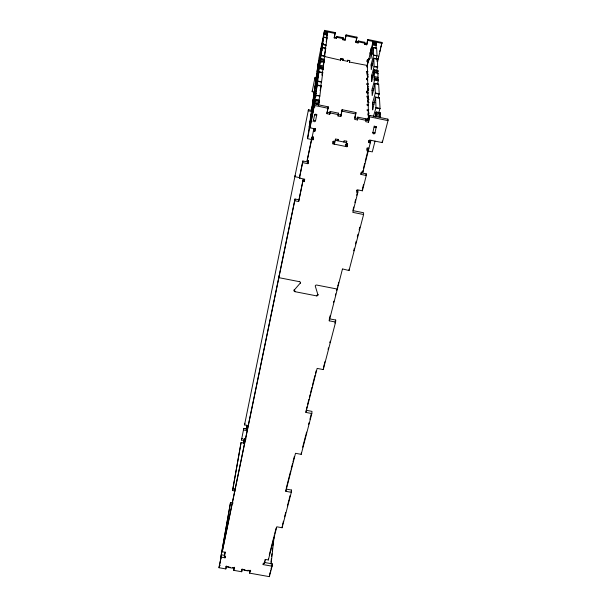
<?xml version="1.0" encoding="UTF-8"?>
<svg xmlns="http://www.w3.org/2000/svg" width="607" height="607" viewBox="0 0 607 607"><rect width="100%" height="100%" fill="white"/><g stroke="black" fill="none" stroke-linecap="round" stroke-linejoin="round"><path stroke-width="0.91" d="M342.409 268.886L349.017 270.54L363.593 214.521L352.804 212.359L357.819 192.434L357.827 190.727L356.521 190.461M327.37 110.876L326.938 113.691L329.715 114.26L330.14 111.445L338.433 113.152L338.038 115.967L340.808 116.544L342.105 109.692L355.937 112.545L354.647 119.389L357.417 119.958L357.743 117.136L366.013 118.835L365.71 121.666L368.472 122.235L369.754 115.391L387.903 119.131L388.017 120.626L382.296 142.615L369.58 140.012L368.927 142.615L370.285 142.895L370.247 141.332L368.889 141.052L369.01 140.566M358.084 42.968L358.092 42.05L355.937 41.595L355.922 42.513L358.084 42.968L358.342 40.95L364.822 42.308L364.587 44.334L366.749 44.789L367.759 39.455L381.985 42.452L377.637 61.588L377.008 61.459M357.417 119.958L357.743 117.136M372.683 109.784L372.478 103.425L375.346 93L374.914 83.334L378.654 84.107L379.208 93.797L375.346 93M355.922 42.513L356.931 37.171L346.089 34.887L345.072 40.229L342.902 39.774L343.198 37.763L336.703 36.39L336.392 38.4L334.214 37.945L335.239 32.603L324.548 30.35L318.994 57.748L307.544 138.684L313 139.792L313.546 137.197L312.18 136.916M375.111 116.961L376.203 111.961L380.286 112.803L379.838 116.794M373.775 58.181L374.147 66.36L377.691 67.104L377.228 58.902L373.775 58.181L371.264 69.623L371.105 64.638L373.639 55.032L373.29 47.445L376.621 48.143L377.046 55.745L373.639 55.032M373.29 47.46L370.854 58.545L370.718 53.917L373.108 43.825L376.416 44.546L376.454 45.206L373.161 44.516M377.85 79.821L378.047 73.401L374.398 72.628L373.798 74.016L374.299 69.767L377.888 70.518L377.933 71.33L374.337 70.579M349.017 270.54L349.048 269.273M318.895 103.82L314.73 102.947L314.343 104.533L315.223 99.366L319.335 100.216C318.842 104.571 318.182 105.724 318.766 104.882M333.334 141.181L332.97 143.867L347.007 146.735L347.439 143.555M371.196 48.112L371.294 49.129L373.024 41.466L372.584 45.29M264.546 562.484L272.353 563.873L272.095 566.194L263.15 564.601L263.468 563.326L264.424 563.501L265.449 559.449L268.34 559.965L276.792 526.793L282.096 527.749L291.314 492.323L285.829 491.321L295.51 453.292L301.193 454.347L311.816 413.534L305.92 412.434L317.135 368.403L323.25 369.564L335.618 322.051L335.709 320.041L329.373 318.812L329.7 317.522M337.431 287.141L337.34 289.084L316.748 285.062A1.252 1.07 4.6 0 0 315.253 286.041L317.969 294.903A1.244 1.055 4.5 0 1 316.482 295.867L295.01 291.686A1.244 1.062 7.1 0 1 294.076 290.252L294.137 289.767M342.993 58.553L342.758 60.321L347.401 61.292L347.439 60.328M371.643 81.596L371.522 76.179L374.147 66.36M340.808 116.544L342.105 109.692M345.072 40.229L346.089 34.887M335.618 322.051L329.26 320.822L329.29 320.192M329.298 320.064L329.373 318.812M375.65 116.832L376.203 111.961M377.933 71.33L377.508 73.728M338.023 139.261L337.932 140.816L338.228 139.519L335.504 138.957L334.32 144.14L334.465 142.061L332.659 141.697M323.25 369.564L324.123 364.61M338.038 115.967L338.433 113.152M342.902 39.774L343.198 37.763M327.059 35.707L327.704 31.921L326.816 36.253M323.265 68.03L322.894 69.57L324.001 62.104L320.359 61.345L319.995 62.832L320.739 58.576L324.343 59.327L324.244 60.116L320.633 59.334M323.273 68.045L321.953 74.502M311.816 413.534L311.975 411.371L306.103 410.264M317.969 294.903L318.007 294.41M316.482 295.867L316.528 295.252M305.92 412.434L306.042 410.985M301.193 454.347L301.322 452.868M317.856 72.225L321.149 55.457M329.715 114.26L330.14 111.445M336.392 38.4L336.703 36.39M326.938 113.691L328.243 106.832L314.593 104.017L310.344 126.339M334.214 37.945L335.239 32.603M291.314 492.323L291.527 490.061L286.056 489.06M282.096 527.749L282.255 526.223M285.829 491.321L285.98 489.811M324.032 34.174C333.091 35.206 321.543 34.258 324.1 33.575M323.986 62.126L323.842 62.756M271.063 564.04L274.303 535.025M250.069 570.208L249.598 573.145L269.371 576.65L269.637 574.328M271.003 562.15L271.42 558.402M271.632 556.528L271.944 553.721M272.262 550.913L272.573 548.098M272.892 545.291L273.211 542.483M273.416 540.609L273.734 537.794M268.34 559.965L268.514 558.417M294.076 290.252L300.518 282.794M300.48 283.158A1.252 1.07 6.7 0 0 299.539 281.701L299.585 281.337M264.424 563.501L264.644 561.172M263.15 564.601L263.339 563.061M317.173 84.934L315.799 95.109L319.859 95.952L321.111 85.746L317.173 84.934L314.798 96.908M317.704 81.027L321.573 81.884L322.734 72.468L318.963 71.687L317.689 81.103M321.111 55.616L324.677 56.36L325.716 48.105L322.249 47.376L321.156 55.389M322.658 44.334L326.088 45.093L326.991 37.702L323.652 37.004L322.643 44.417M313.364 131.249L314.737 131.529L315.268 128.373M316.824 114.42L315.534 120.892A1.055 1.017 8.9 0 1 314.289 121.681A1.055 1.017 8.9 0 1 313.462 120.467L313.538 119.913M295.01 291.686L295.085 291.079M323.174 68.872C317.833 69.244 318.417 65.344 323.273 68.067M320.359 61.383L319.191 68.781L319.525 67.385M313 139.792L313.462 136.954M315.579 120.52L313.462 120.467L314.692 114.457M311.634 139.519L311.869 137.69M308.181 162.084L302.84 160.999L302.605 162.615L307.961 163.7L308.531 160.415M323.531 65.958L319.843 65.161M319.206 101.24L315.094 100.352M307.544 138.684L314.73 103.015M327.628 32.543L324.335 31.913L324.548 30.35M303.098 179.702L302.87 181.372L304.19 181.637L304.418 179.968L303.098 179.702L298.644 201.524L294.729 200.742L294.994 199.02L298.887 199.802M307.961 163.7L308.493 161.189L307.15 160.916L307.37 159.307L311.831 137.971L313.644 138.343M312.742 113.001L312.81 112.515M313.295 110.322L313.364 109.837M311.05 121.21L311.118 120.717M311.596 118.562L311.664 118.069M315.761 95.276L312.066 114.184L315.223 99.396M314.79 96.361L314.593 97.765L314.79 96.361L316.088 96.627M314.707 96.741L314.107 99.373L317.658 81.255M317.901 83.03L316.657 82.772L316.482 84.1L316.611 83.538M324.009 34.296L320.944 49.956L321.589 47.445M310.511 120.011L310.64 119.063L310.139 122.075M311.315 114.26L311.444 113.342L310.42 118.342M312.62 105.019L311.391 111.407L308.288 110.77L308.455 109.685L311.55 110.322L312.279 106.749M312.719 104.298L312.84 103.433L312.362 106.248M313.242 100.58L313.356 99.73M314.418 92.173L314.532 91.369L313.44 96.938M314.631 90.701L314.737 89.904L314.388 91.892M315.223 86.498L314.866 88.455M315.314 85.853L315.42 85.079L314.456 89.76M316.308 78.773L315.261 84.138M316.391 78.159L316.497 77.423L316.072 79.927M316.937 74.266L316.604 76.133M317.021 73.667L317.127 72.954L316.194 77.499M317.947 67.111L318.038 66.421M318.622 62.263L318.303 64.039M318.705 61.709L318.796 61.049L317.901 65.45M310.071 125.77L309.79 127.781L315.291 128.904L314.737 131.529M310.549 123.638L310.617 123.138M310.002 123.039L311.194 114.594M312.241 107.12L313.326 99.404M314.168 93.364L315.17 86.247M315.966 80.678L316.892 74.092M318.569 62.149L317.719 68.234L319.396 68.583M316.535 77.984L314.95 77.658L314.805 78.667L316.391 78.993M234.287 567.242L233.748 570.337L241.677 571.741L242.094 569.116M304.19 181.637L304.706 179.186L299.403 178.117L302.84 160.999M314.676 92.196L312.165 91.68L312.317 90.64M324.244 60.154L323.827 62.339M279.159 275.753L278.856 277.657L299.539 281.701M295.108 175.453L294.911 176.69L300.108 177.737M324.335 31.913L323.781 35.001L324.009 34.273M224.931 555.428L221.57 554.828L218.983 567.72L225.812 568.926L226.335 565.99M246.093 439.036L244.242 438.686L243.324 443.641L243.695 441.843L244.5 441.995L244.31 443.095L241.085 442.495L232.572 490.562L235.152 491.033M218.983 567.72L221.168 557.127L225.022 557.818L225.28 556.285M247.019 428.967L243.794 428.367L243.506 429.991L246.738 430.591L247.049 428.815M225.022 557.818L225.288 556.536L224.324 556.361L225.144 552.021M246.738 430.591L246.988 429.377L246.184 429.225L246.958 425.188M244.34 440.568L241.465 440.037L241.753 438.406L242.474 438.542M230.516 502.528L220.424 559.502L230.516 502.528L233.156 503.006M232.572 490.562L241.085 442.495M221.168 557.127L221.57 554.828M224.324 556.361L225.182 552.271L222.276 551.755L222.678 549.456L294.994 199.02M246.184 429.225L246.973 425.355L244.538 424.9L244.826 423.284M375.991 44.668L376.279 42.156M321.611 47.338L323.645 37.019M320.124 58.135L322.241 47.422M317.863 72.218L320.731 58.598M318.963 71.709L316.657 83.326M326.202 41.678L326.991 37.702M324.449 54.486L325.716 48.105M323.205 65.048L323.561 63.265M323.918 61.474L324.343 59.327M322.105 75.632L322.734 72.468M320.139 90.587L321.111 85.746M318.326 105.254L319.335 100.216M241.465 440.037L243.794 428.367M244.538 424.9L308.455 109.685M312.165 91.68L314.95 77.658M317.036 71.588L318.22 65.177L318.121 65.852L319.798 66.201M318.44 69.668L318.364 70.488L318.523 69.775M316.657 82.772L316.505 83.5M312.582 103.031L313.576 98.197L312.992 101.794L314.236 102.052M243.87 440.485L244.242 438.686M310.822 117.212L311.209 115.026L311.08 115.945L312.643 116.271M320.109 58.189L319.457 60.677L322.613 44.577M319.434 68.166L315.989 85.739L316.634 83.432M327.317 34.994L323.971 34.485M326.088 45.093L322.598 44.652M244.128 443.793L244.5 441.995M222.276 551.755L294.729 200.742M299.403 178.117L302.605 162.615M324.737 56.094L321.179 55.283M321.573 81.884L320.716 85.807M313.485 130.088L314.927 130.012M319.843 95.997L315.723 95.474M298.644 201.524L302.87 181.372M307.15 160.916L313.918 128.623M326.027 45.35L325.132 49.554M326.308 39.713L327.279 35.183M324.677 56.36L323.751 60.647M225.812 568.926L226.35 566.414L228.262 566.748L228.126 567.378L232.261 568.114L232.398 567.484L234.31 567.826L233.748 570.337M374.299 69.79L371.704 81.573M323.106 69.213L319.381 68.439M327.446 110.542L327.955 108.183M328.03 107.849L328.243 106.832M374.906 83.356L372.19 95.618L371.992 89.768L374.747 79.623L374.671 78.743L374.087 80.238L374.436 72.673M377.228 73.538L377.888 70.518M375.528 97.029L376.006 107.553L380.035 108.387L379.436 97.841L375.528 97.029L372.69 109.776M319.783 96.293L318.85 100.534M340.504 59.721L340.77 58.507M340.444 60.685L340.853 58.796L342.993 59.243L342.758 60.321M379.587 115.96L379.99 114.116M347.401 61.292L347.636 60.214L349.784 60.662L349.359 62.544M349.397 61.58L349.662 60.374M332.97 143.867L333.554 141.279L334.912 141.56M355.998 41.322L356.491 39.114M356.62 38.56L356.931 37.171M358.092 42.05L358.342 40.95M241.677 571.741L242.254 569.237L244.166 569.571L244.014 570.201L248.142 570.929L248.293 570.307L250.198 570.641L249.598 573.145M364.587 44.334L364.822 42.308M343.835 142.023L344.139 140.725L346.863 141.279L345.641 146.454M366.749 44.789L367.759 39.455M376.621 48.143L373.214 47.778M346.422 141.826L346.574 141.181L346.551 142.577L335.201 140.255M366.969 67.074L368.199 61.876L367.129 61.656L367.326 59.744M347.007 146.735L347.614 144.147L346.256 143.874M367.129 61.656L367.637 59.494L369.511 59.888M354.754 117.568L355.224 115.565M355.383 114.89L355.937 112.545M366.962 66.504L367.281 64.691M367.554 63.53L368.677 58.758M368.715 60.04L371.052 48.735M366.909 74.13L367.485 71.679L367.349 65.465L349.518 62.058L349.564 60.776L347.788 60.404M367.144 73.887L367.766 71.269L367.349 75.131M366.909 79.525L367.865 75.526L367.273 80.185M367.622 85.344L368.054 83.546L367.447 88.364M366.362 92.939L366.78 91.225L367.941 91.46M367.508 90.883L368.161 88.152L367.918 90.693L368.199 89.548L367.834 86.755L368.684 86.68M377.228 58.902L373.7 58.53M367.538 93.956L367.956 92.234L366.795 91.991L366.78 91.225M367.637 98.152L368.062 96.414L366.878 96.172L366.894 96.968L368.077 97.211M367.789 98.364L368.35 96.05M367.652 101.422L368.403 98.319L368.381 97.515L368.1 98.683L367.956 92.234M377.85 59.501L378.123 58.371M378.396 57.248L378.669 56.117M379.77 51.595L380.043 50.457M380.323 49.319L380.597 48.181M380.877 47.035L381.15 45.889M381.431 44.751L381.985 42.452M376.439 45.267L373.085 44.819M368.032 102.864L368.464 101.028L367.948 105.724M378.654 84.107L374.83 83.705M377.03 55.806L373.555 55.343M365.725 120.004L366.013 118.835M368.085 111.961L368.669 109.571L368.138 114.435M366.856 120.285L367.296 118.464L368.555 118.722M368.161 117.538L368.798 114.966L368.259 119.936M379.436 97.841L379.345 98.228L375.445 97.416M374.747 79.623L378.427 80.458L378.396 79.517M368.472 122.235L369.754 115.391M327.408 34.22L327.067 35.699M377.675 67.172L374.064 66.687M375.999 107.583L373.495 116.218M366.932 148.882L367.212 147.759M357.819 192.434L356.506 192.169L357.113 189.748L362.379 190.81L366.279 175.506L360.953 174.429L361.575 171.94L362.91 172.213L370.938 140.293M264.963 560.178L265.153 559.419M353.062 209.696L353.744 206.987M354.875 202.472L355.558 199.764M356.696 195.242L357.827 190.727M363.358 168.731L364.739 163.23M365.202 161.394L368.586 147.933M369.982 142.379L370.247 141.332M378.427 80.458L374.656 79.957M376.317 126.56L374.921 133.077A1.062 1.009 -15 0 1 373.639 133.851A1.062 1.009 -15 0 1 372.865 132.66L372.857 132.372M380.286 112.803L380.187 113.198L376.112 112.356M379.193 93.842L378.085 97.697M269.288 554.965L273.62 537.939M274.759 533.462L276.132 528.082M286.284 488.157L290.662 470.971M291.117 469.165L292.498 463.74M292.961 461.927L294.342 456.502M306.338 409.353L307.036 406.607M307.499 404.77L308.902 399.277M309.365 397.441L310.063 394.694M310.534 392.866L311.93 387.372M312.393 385.536L314.957 375.467M315.42 373.631L316.126 370.885M329.859 316.877L330.193 315.587M333.516 302.514L333.85 301.193M335.375 295.207L335.717 293.871M336.566 290.518L336.915 289.167M337.735 285.92L338.046 284.698M338.365 283.477L338.676 282.247M362.599 188.208L363.51 184.619M365.793 175.643L366.249 173.845L360.953 172.775L360.953 174.429M329.26 320.822L342.394 269.242M375.035 141.127L372.288 151.887L366.878 150.786L367.523 148.214L368.881 148.495M380.02 108.433L378.707 112.894M269.796 573.706L270.138 572.386M270.479 571.081L270.646 570.436M270.988 569.131L271.321 567.818M271.663 566.506L272.353 563.873M282.521 524.744L282.892 523.317M283.074 522.597L283.446 521.163M284.577 516.83L285.707 512.467M287.43 505.843L287.817 504.356M288.006 503.62L288.393 502.126M288.591 501.382L288.978 499.887M289.167 499.136L289.562 497.634M289.759 496.883L290.146 495.373M291.132 491.579L291.527 490.061M302.665 447.192L305.92 434.658M306.14 433.815L306.581 432.116M308.584 424.43L309.031 422.7M309.927 419.24L311.292 414.004M324.495 363.176L324.874 361.742M328.084 349.382L328.463 347.91M329.806 342.735L330.193 341.248M334.905 323.114L335.709 320.041M353.691 250.82L354.359 248.24M355.49 243.908L356.165 241.29M357.303 236.912L357.986 234.272M359.139 229.848L359.83 227.177M387.547 120.52L387.903 119.131M269.371 576.65L272.095 566.194M376.97 56.064L376.059 59.357M375.65 48.188L376.37 45.517M376.386 44.516L376.037 45.601M378.358 80.723L377.372 84.198M376.666 70.807L377.607 67.43M377.835 73.872L378.024 73.371M375.908 116.832L376.332 115.649L376.423 116.764M373.13 43.856L372.599 45.29M377.873 80.898L378.366 79.502M219.385 565.413L220.235 565.565M225.91 566.566L230.508 567.386M232.344 567.712L234.606 568.114M241.533 569.343L245.213 569.996M247.049 570.322L250.729 570.975M232.944 488.718L235.531 489.189M369.352 113.099C367.455 112.432 367.637 116.574 369.36 116.688M369.01 99.366C367.205 98.706 367.394 102.697 369.094 102.697M368.441 77.066C367.22 77.347 366.582 73.515 368.441 74.236M352.834 210.599L363.578 212.754L363.593 214.521M310.245 121.286L311.831 121.605M310.799 127.174L309.213 126.848L310.397 120.808L311.983 121.127M345.717 144.36L347.523 144.732M333.084 142.304L334.829 142.66M345.315 144.8L347.06 145.156M366.848 149.201L368.199 149.474M315.185 93.478L316.475 93.744M368.244 104.548L367.038 104.298L367.053 105.132L368.259 105.383L368.358 109.905L367.129 109.655L367.144 110.512L368.373 110.77M375.915 107.909L379.936 108.744M315.139 99.776L319.252 100.618M376.249 112.97L380.346 113.858M314.843 101.688L318.971 102.537M376.052 114.313L380.141 115.163M376.378 115.725L380.498 116.574L380.559 117.614M316.262 103.812L317.924 104.154M314.403 105.459L328.106 108.281M342.029 111.149L355.922 114.01M369.792 116.87L388.017 120.626M313.387 106.544L314.995 106.87M327.082 112.219L329.844 112.788M338.129 114.495L340.891 115.064M354.845 117.933L357.432 118.471M365.687 120.171L368.434 120.732M330.011 112.91L338.334 114.624M357.735 118.615L366.036 120.33M314.623 114.898L316.702 115.322M374.246 127.151L376.31 127.576M310.382 120.338L311.695 120.603M374.61 76.581L378.275 77.377M371.469 76.679L373.222 77.043M319.631 66.338L323.319 67.104M374.428 77.764L378.093 78.523M374.709 78.789L378.396 79.563M320.367 67.954L323.144 68.538M367.645 78.637L366.529 78.402L366.545 79.115L367.66 79.35L367.766 83.941L366.636 83.698L366.651 84.441L367.781 84.677M318.887 72.058L322.658 72.848M372.22 88.637L374.056 89.017M371.947 90.246L373.775 90.633M317.628 81.384L321.513 82.188M375.255 93.341L379.117 94.138M317.097 85.321L321.027 86.133M372.713 102.249L375.005 102.72M372.425 103.934L373.95 104.245M323.584 37.338L326.923 38.044M370.93 52.862L372.561 53.204M323.614 43.598L321.991 43.256L323.569 43.909M321.983 44.068L323.63 44.41M370.68 54.281L372.311 54.63M322.18 47.725L325.648 48.454M321.627 48.894L320.822 48.727L320.648 49.971L322.264 50.305M368.859 58.796L369.481 58.925M376.955 60.488L377.577 60.617L377.637 61.588M320.693 49.66L321.498 49.827M367.106 60.685L368.168 60.912L368.199 61.876M371.317 63.591L373.009 63.94M371.059 65.063L372.751 65.419M343.395 59.478L340.671 58.909L340.588 60.192L324.586 56.519M320.663 58.932L324.275 59.691M374.216 70.124L377.804 70.875M320.42 60.48L324.039 61.239M374.155 71.702L377.751 72.453M367.485 71.679L366.4 71.451L366.408 72.134L367.501 72.362M320.238 61.853L322.059 62.233M371.734 75.139L373.495 75.503M324.434 31.23L335.155 33.491M346.043 35.783L356.916 38.074M367.781 40.366L382.061 43.37M373.055 42.141L376.317 42.801M324.153 32.884L327.439 33.575M372.888 43.143L376.15 43.833M324.001 34.007L327.302 34.705M372.941 44.311L376.219 45.001M336.627 37.293L343.145 38.666M358.335 41.86L364.837 43.226M334.305 37.042L336.468 37.497M342.963 38.863L345.125 39.318M364.572 43.416L366.727 43.863M368.76 89.76C367.523 88.918 367.189 93.061 367.933 93.175M382.213 141.052L382.296 142.615M374.898 132.599L374.921 133.077L372.865 132.66L374.253 125.945M368.616 121.301L368.578 119.625L367.318 119.367L367.296 118.464M369.048 140.437L369.086 142.167M368.889 141.052L368.927 142.615M368.191 149.185L368.229 151.06M366.249 173.845L366.279 175.506M362.895 170.567L362.91 172.213M362.371 189.111L362.379 190.81M374.344 127.007A1.024 0.971 -16.6 0 1 376.294 127.409M314.714 114.753A1.017 0.986 8.9 0 1 316.672 115.155M372.349 48.219A0.812 0.789 -52.8 0 0 371.363 48.704L370.209 53.378A0.85 0.819 -50.6 0 0 370.892 54.38M371.325 47.771A0.812 0.782 -53.3 0 1 372.379 47.308M371.173 53.408A0.842 0.819 -51.2 0 1 370.171 52.437"/></g></svg>
